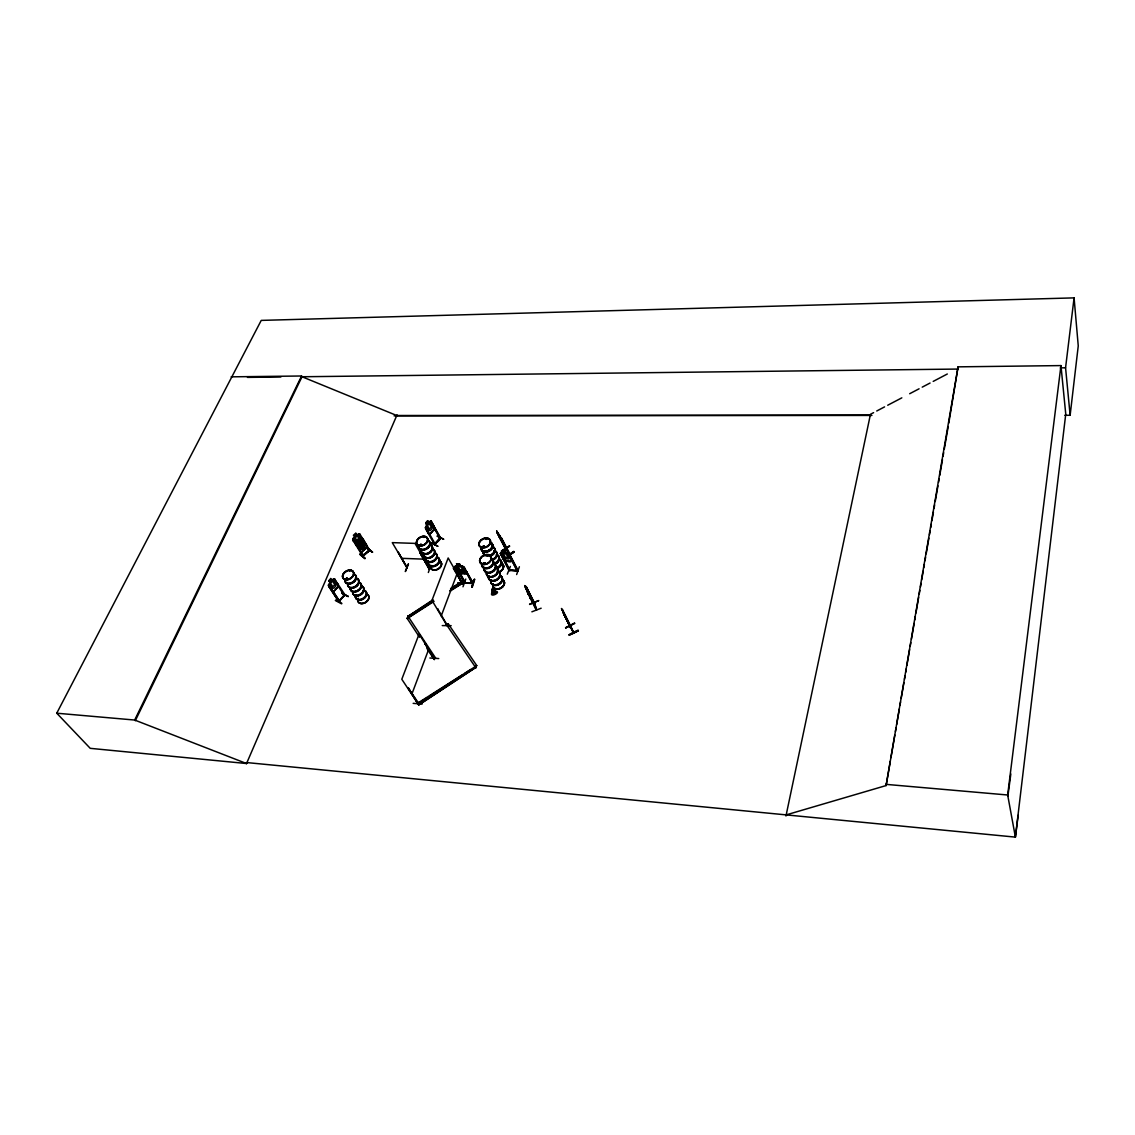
<?xml version="1.0" encoding="UTF-8"?>
<svg xmlns="http://www.w3.org/2000/svg" width="1135" height="1135" viewBox="0 0 1135 1135"><rect width="100%" height="100%" fill="white"/><g stroke="black" fill="none" stroke-linecap="round" stroke-linejoin="round"><path stroke-width="1.5" d="M564.393 615.156L573.856 632.578M429.03 568.862L420.191 553.015L429.115 568.862M368.974 550.844L359.525 535.479L360.348 535.082L359.71 535.635M369.513 549.851L362.647 555.71M369.854 550.404L362.845 556.349L352.673 539.763L352.985 538.444L358.518 533.918L359.71 533.989M398.243 552.475L407.025 567.997L407.337 567.287M429.257 568.479L415.013 543.395L392.27 542.629L407.351 568.025L398.342 552.206M363.228 555.199L362.618 556.193L369.684 550.248M1064.829 415.282L1070.135 415.282L1078.25 345.877L1074.079 297.881L261.234 320.396L56.75 713.206L90.233 748.334L246.65 763.543L247.061 762.592M1070.135 415.282L1065.566 367.797L1074.079 297.881M56.75 713.206L134.682 720.044L246.536 763.529L246.948 762.592L1015.399 837.119L1007.667 794.997L1060.955 365.584L958.068 366.846L886.094 785.562L786.186 814.887M570.295 625.215L573.487 632.848L561.47 608.473L569.061 624.122M1018.166 815.285L1015.399 837.119L1065.751 414.062L1060.955 365.584M573.402 632.777L570.21 625.201M570.068 626.038L566.791 620.107M461.69 583.461L462.044 582.652M462.498 583.929L453.319 568.365L453.887 567.67L462.399 584.071L453.887 567.67M462.058 583.972L462.342 582.666L462.385 584M1007.894 796.245L1010.831 773.957M446.637 625.243L446.665 623.966M462.654 583.333L448.169 557.98L431.967 600.358L446.991 625.47L447.332 624.562L446.353 624.69M434.379 659.421L424.916 643.446L434.662 658.797C433.414 661.194 434.861 656.413 434.024 658.967M417.183 703.033C418.673 700.905 416.431 704.111 418.29 702.806L408.146 687.782L417.921 703.672L426.717 697.982M451.177 625.669L442.253 625.584M422.206 703.998L413.168 703.359M344.799 594.556L339.024 601.805L339.592 601.295L329.618 586.086L328.838 586.596L338.968 601.876L328.341 585.532L333.42 578.893M328.497 585.504L328.625 584.17M425.824 522.923L428.434 530.258L430.293 530.698L432.137 528.64L432.251 525.987L430.222 522.355L428.874 522.809L427.725 520.667L425.753 522.88L426.845 524.838L425.327 527.775L428.264 532.982L429.966 534.117M425.412 527.732L430.193 521.334M886.094 785.562L890.308 761.174M890.918 757.683L894.834 735.026M895.444 731.536L896.04 728.06M896.65 724.57L899.36 708.893M899.956 705.402L900.566 701.912M901.162 698.436L903.886 682.745M904.481 679.255L905.092 675.779M905.687 672.289L906.297 668.799M906.893 665.323L909.603 649.631M910.213 646.155L910.809 642.665M911.419 639.175L914.129 623.498M914.739 620.008L915.335 616.518M915.945 613.042L918.655 597.351M919.251 593.875L919.861 590.384M920.457 586.894L921.067 583.418M921.663 579.928L923.181 571.217M923.776 567.727L924.387 564.237M924.982 560.761L925.592 557.271M926.188 553.781L928.898 538.103M929.508 534.613L930.104 531.137M930.714 527.647L931.31 524.157M931.92 520.681L933.424 511.956M934.034 508.48L934.63 504.99M935.24 501.5L937.95 485.823M938.56 482.332L939.156 478.842M939.766 475.366L942.476 459.675M943.072 456.199L943.682 452.709M944.277 449.219L948.207 426.561M948.803 423.085L958.068 366.846M785.959 816.008L870.46 414.289L873.595 412.643M446.708 625.328L446.991 624.52M483.978 564.038L484.815 563.073L484.035 562.719M485.085 563.173L484.148 563.655M487.61 555.639L486.603 555.724L487.553 555.753M483.368 563.556L483.879 562.804M483.78 564.123L484.163 562.988M483.851 546.857L482.9 546.559M484.063 546.8L483.723 546.134L484.007 546.914M486.858 539.04L485.851 539.324L486.801 538.841M486.305 538.699L485.964 539.395M417.921 702.352L417.24 703.09M419.936 545.027L421.113 544.119M420.674 544.332L420.149 545.481M421.34 544.885L421.057 545.169M423.88 537.451L424.291 537.252M353.127 538.529L352.815 539.763L361.512 552.121L367.002 547.552L366.591 544.97L363.47 539.891M365.371 544.828L365.64 543.481L365.371 544.828L359.951 549.383M363.47 540.033L356.759 544.459L356.433 545.751M356.574 545.765L356.816 544.502M495.825 593.25L495.754 591.902L492.136 589.193L492.973 593.96L495.825 593.25L492.633 589.178L496.023 592.513M492.718 593.335L492.136 589.193M535.805 608.658L536.103 609.225M528.64 594.3L526.072 588.412L536.671 609.906L534.315 602.245L534.386 603.636L526.356 586.937L534.713 603.394M534.145 602.841L536.358 609.254M345.891 578.978C348.374 576.055 347.055 581.46 346.033 578.736M346.572 579.29L346.132 578.609L346.629 579.432M349.892 571.402L349.807 570.763M431.144 521.22L440.593 538.004L439.77 538.558M440.125 538.628L431.016 522.88L431.555 522.27L440.309 537.962C439.415 542.714 431.683 544.232 435.258 544.105L426.207 528.243L425.653 528.853L434.648 544.687L439.713 538.331L434.861 543.424M440.167 537.99L439.713 538.628M516.638 574.551L519.39 566.748M499.967 536.075L517.943 570.806L516.964 570.806L516.851 569.926L517.56 570.224M509.246 570.139L510.112 570.153M509.87 570.082L517.73 570.877M511.857 559.087L509.048 553.809M507.288 574.154L510.409 566.408M345.097 595.208C343.394 596.84 344.26 592.938 345.168 595.095L334.47 578.822L333.435 578.992L334.513 578.722L338.4 586.455L333.591 591.746L331.732 590.597M507.742 553.057L509.374 553.185M509.161 553.71C510.14 556.803 503.869 544.53 505.813 549.539M508.877 554.887L509.785 554.646L508.877 554.887L517.049 570.763M492.93 591.165C486.56 599.918 504.309 591.307 494.378 591.094M343.891 595.123L344.657 595.676L343.99 595.279L338.599 601.337M344.813 594.953L338.812 601.578M504.848 550.915L501.883 550.901L504.848 550.915L505.869 552.901M460.441 565.868L462.257 566.564L464.258 570.196L463.676 571.714L460.994 571.629L458.682 570.025L456.667 566.393L457.745 565.783L455.107 566.337L459.973 573.487L466.74 573.7L466.698 571.728M466.712 583.035L458.001 582.737L473.267 583.12L463.747 567.457L472.217 583.433L472.969 582.596M472.288 587.164L474.728 579.389M471.706 586.866L474.473 579.091L471.876 587.135M509.26 570.536L500.379 553.398L509.118 570.494L517.858 570.806M500.464 553.511L500.946 552.731L507.756 553.029M501.046 554.334L509.87 570.565M455.22 566.365L462.413 565.783L466.57 571.799M459.973 573.487L458.043 571.458M463.775 566.578L473.181 583.433L458.143 582.922M457.646 565.641L456.554 563.684L462.058 573.558M460.498 565.812L459.448 563.769L456.525 563.769M465.776 579.049L462.995 586.795M464.57 583.135L465.52 582.822L464.47 583.106L455.149 566.251M465.208 582.737L473.054 583.447M464.541 567.486L463.647 567.727M438.748 658.555L429.881 658.002M456.625 567.486L455.83 567.457L465.364 583.191M408.174 688.576L408.458 687.796M434.365 659.52L425.228 643.46M437.869 609.183L446.892 624.69M437.911 609.921L438.181 609.197M411.721 694.478L428.633 649.461M441.203 616.007L457.036 573.842M430.548 566.138L428.335 572.508M408.472 563.996L405.337 571.558L408.302 563.996M246.536 763.529L397.066 414.814M501.4 537.806L510.012 554.291L505.884 548.801M355.822 533.266L353.411 535.195L354.773 537.153L353.992 538.77L356.191 542.331L358.305 542.87L360.49 541.04L360.717 538.543L358.532 534.968L356.957 535.323L355.822 533.266L357 535.195M364.392 544.502L363.611 546.119L364.832 548.049M135.292 720.725L302.023 376.749L301.584 375.997L231.143 376.834M134.682 720.044L301.584 375.997M431.073 542.729L437.826 546.219M431.187 543.055L437.741 546.219M335.364 600.472L341.649 603.863M335.605 600.188L341.763 603.252M486.631 555.611L487.624 555.426M487.014 555.199L487.298 555.455M483.907 547.027L483.524 546.19M484.29 546.999L484.12 546.119M421.184 545.112L421.312 544.559M496.633 531.932L505.912 549.524L496.719 531.875L500.081 536.046M434.932 543.552L435.258 544.034M339.592 601.295L329.405 585.972M365.016 558.136L360.093 554.064M364.832 558.732L359.795 554.433M536.103 609.339L524.668 585.632L525.718 587.235M533.876 602.345L536.344 610.034L526.966 591.477M500.351 553.483L500.946 552.731M483.51 563.159L484.957 562.747M482.872 547.297L484.205 546.914M484.205 546.134L482.772 546.545L483.255 547.524M421.468 544.999L420.716 545.467M358.476 533.961L359.767 533.904L369.854 550.461L362.377 555.469L362.973 556.235M363.484 555.852L353.822 540.26L353.169 540.799L353.822 540.26M369.343 549.695L368.903 550.404M443.586 539.196L437.018 536.046L443.643 539.182M440.536 538.103L434.804 544.559M428.264 532.982L429.952 534.23L434.506 529.024L434.109 526.342L431.187 521.121L428.803 522.767L427.696 520.809L425.923 522.909M429.952 534.23L434.577 529.066L434.038 526.413M348.034 596.315L341.905 593.293L348.246 596.528M333.591 591.746L338.329 586.412L337.889 583.816M334.414 580.467L335.208 579.957L334.414 580.467L344.473 595.79M329.618 586.086L328.838 586.596M434.336 658.598L419.113 633.997L401.804 679.269L417.95 703.643L408.146 687.782M464.697 582.808L465.052 582.255M471.99 582.553L472.869 582.596M472.302 583.12L463.747 567.457M361.114 547.325L363.299 545.509L361.058 541.948L358.873 543.793L361.114 547.325L363.228 545.481M372.379 552.362L367.073 547.85L372.663 552.121M355.567 544.332L355.141 541.721L360.632 537.11L362.576 538.444M355.198 541.764L360.689 537.153M357.752 546.034L363.115 541.523L362.859 538.983L363.172 541.565L357.724 546.134L355.893 544.913M367.314 548.049L372.11 552.163M357.369 541.352L359.554 539.522M361.512 552.121L367.002 547.552M357.241 541.267L359.54 539.267L360.774 541.211M358.93 543.793L361.114 541.977M483.141 546.19L482.985 546.999M346.416 578.254L346.076 578.978M509.289 570.181L518.042 570.536L500.918 537.366M429.654 696.096L461.917 675.24M464.853 673.353L470.727 669.565M418.716 704.948L475.693 667.479L418.716 704.948L417.609 703.203L476.785 665.649L474.841 666.245M509.416 545.907L501.301 551.099L509.587 546.233M501.542 551.411L509.516 546.119M508.395 554.987L513.786 551.511M508.523 555.242L513.744 551.454M508.565 555.285L514.141 552.078L508.764 555.554M433.57 658.527L435.514 657.931L433.868 658.995L426.902 648.397M429.441 568.905L420.191 553.015M476.785 665.649L448.325 623.952L446.708 624.988L475.962 667.962M446.991 625.47L448.325 623.952M499.357 537.224L504.082 544.048L503.557 542.729M433.159 600.316L408.047 616.319L432.875 599.833M450.609 588.526L462.427 580.992L463.491 582.596L450.198 591.08M452.354 588.072L461.221 582.425M433.939 601.451L407.21 618.49L433.655 600.968M449.914 590.597L463.491 582.596M499.145 534.826L496.633 531.067L502.096 540.813L499.286 536.614M341.933 593.179L348.218 596.542M876.731 410.998L884.576 406.883M887.712 405.238L901.828 397.846M909.674 393.731L919.08 388.794M922.216 387.148L930.062 383.034M933.197 381.403L947.314 373.997M486.404 539.409L486.617 538.728M565.812 617.851L567.415 620.831M568.309 623.172L566.478 618.845L566.791 619.909M567.117 620.377L564.166 614.759L570.366 627.244L564.166 614.759M567.94 621.824L567.046 620.49M565.542 627.683L574.608 623.129L565.698 628.01M565.641 627.868L574.736 623.399M578.055 630.195C565.358 635.855 566.521 637.104 578.368 630.847L578.396 630.904M578.197 630.492L569.061 634.99L578.24 630.592M570.806 626.279L562.577 609.878L562.563 610.673M563.57 612.772L562.577 609.878M564.208 614.219L565.613 616.83L565.599 616.121M563.457 612.815L565.116 616.759L565.031 615.95M566.337 618.986L567.103 620.845M570.224 627.201L570.948 628.379L568.294 623.158M526.995 591.505L525.434 585.915L534.315 603.607M529.265 593.903C525.448 584.908 533.237 603.153 530.272 598.202M529.577 604.189L538.799 600.557L529.648 604.458M531.875 611.808L541.154 608.204M525.193 586L528.059 591.292M346.558 578.212L347.282 578.098M483.553 547.042L482.659 546.857M363.796 546.162L364.945 548.049L362.632 550.007L361.441 547.95L359.894 548.29L357.709 544.772L357.936 542.275L360.121 540.43L362.221 540.969L364.463 544.545L364.222 547.013L362.037 548.843L359.937 548.304L357.752 544.772L358.532 543.168L355.17 537.791L357.355 535.961L360.731 541.352L362.292 540.998M505.713 548.73L505.77 549.439M430.108 521.206L431.257 521.149M484.234 564.138L483.78 563.726M494.292 591.59L495.754 591.902M359.951 549.297L358.717 549.411M363.526 539.934L362.292 539.948M247.458 377.387L280.898 377.004M958.153 369.059L302.023 376.749L396.753 415.509L870.304 415.084M1060.274 367.868L1065.566 367.797M394.086 415.85L871.921 415.438M460.413 565.798L462.399 565.84M458.1 566.436L460.81 566.521M460.129 570.068L462.825 570.153M460.015 573.402L466.769 573.615M401.591 558.321L424.121 559.158M508.806 569.884L509.587 569.954M885.74 784.342L1007.667 794.997M431.555 522.27L431.016 522.88M426.207 528.243L425.653 528.853M328.781 580.737L330.782 578.424L332.058 580.496L333.506 579.999L335.804 583.503L335.761 586.142L333.846 588.242L331.831 587.873L329.519 584.369L330.143 582.61L328.824 580.68L330.03 582.624M359.653 550.745L361.526 552.021M355.908 544.786L357.809 546.077M528.995 595.478L527.605 590.909M360.065 554.15L365.13 558.434M492.505 589.022L495.13 591.562M498.081 533.833L501.287 539.238L499.982 537.536M497.57 533.805L501.784 539.295M530.173 598.244L530.953 599.464M407.763 615.851L435.514 657.931M406.912 618.022L419.581 637.288M359.525 535.479L362.959 541.069M366.392 546.659L369.074 551.057M492.519 589.391L495.257 593.889M457.519 568.635L465.435 582.865M459.391 563.825L464.754 573.643M504.096 558.675L510.083 570.494M501.911 550.816L503.046 552.958L501.925 553.554L503.827 557.242L506.111 558.874L508.835 558.973L509.473 557.441L504.777 550.972M566.365 619.015L568.138 622.278L567.415 621.1M511.204 558.945L517.248 570.465M496.733 531.01L506.182 549.354M570.337 627.158L570.948 628.379M565.528 616.958L564.024 613.922M563.911 613.666L563.286 612.403L566.847 619.667M563.811 613.709L563.187 612.446L565.812 617.866M563.783 613.467L570.025 626.066M564.01 613.851L565.358 616.575M568.592 623.526L568.947 624.25M566.791 620.022L568.11 622.732M567.344 621.171L570.848 628.435M494.434 594.272L492.391 589.462L493.597 594.3M524.767 585.589L525.775 588.583M492.15 589.405L492.973 593.96M493.228 563.23A6.257 4.54 -28.1 0 1 495.498 568.621A6.257 4.54 -28.1 0 1 488.731 572.948A6.257 4.54 -28.1 0 1 484.12 569.032M494.477 564.095A6.172 4.483 -28.1 0 1 492.15 572.253A6.172 4.483 -28.1 0 1 484.333 569.273M495.186 567.074A6.172 4.483 -28.1 0 1 497.215 572.82A6.172 4.483 -28.1 0 1 489.795 576.623A6.172 4.483 -28.1 0 1 486.489 571.515M492.065 559.342A6.285 4.54 -28 0 1 489.682 567.628A6.285 4.54 -28 0 1 481.751 564.62M492.916 562.804A6.172 4.483 -28.1 0 1 494.945 568.55A6.172 4.483 -28.1 0 1 487.511 572.352A6.172 4.483 -28.1 0 1 484.219 567.259M493.101 563.003A6.257 4.54 -28.1 0 1 495.371 568.394A6.257 4.54 -28.1 0 1 488.603 572.721A6.257 4.54 -28.1 0 1 483.992 568.805M490.76 558.576A6.285 4.54 -28 0 1 492.817 564.393A6.285 4.54 -28 0 1 485.255 568.266A6.285 4.54 -28 0 1 481.907 563.102M490.575 558.377A6.2 4.483 -28 0 1 492.817 563.712A6.2 4.483 -28 0 1 486.12 567.982A6.2 4.483 -28 0 1 481.566 564.123M492.136 559.668A6.186 4.483 -28 0 1 490.49 567.429A6.186 4.483 -28 0 1 482.091 566.067M495.271 567.23A6.172 4.483 -28.1 0 1 495.47 575.076A6.172 4.483 -28.1 0 1 486.433 574.154A6.172 4.483 -28.1 0 0 495.555 575.246A6.172 4.483 -28.1 0 0 495.357 567.401M499.811 575.7A6.2 4.54 -28.1 0 1 502.096 581.077A6.2 4.54 -28.1 0 1 495.385 585.376A6.2 4.54 -28.1 0 1 490.802 581.46M501.06 576.552A6.115 4.469 -28.1 0 1 498.776 584.681A6.115 4.469 -28.1 0 1 491.015 581.688M501.684 579.389A6.086 4.469 -28.1 0 1 503.713 585.121A6.086 4.469 -28.1 0 1 496.392 588.866A6.086 4.469 -28.1 0 1 493.101 583.787M495.47 567.642A6.143 4.469 -28.1 0 1 497.712 572.962A6.143 4.469 -28.1 0 1 491.072 577.19A6.143 4.469 -28.1 0 1 486.546 573.345M501.741 579.474A6.115 4.483 -28.1 0 1 503.784 585.22A6.115 4.483 -28.1 0 1 496.435 588.98A6.115 4.483 -28.1 0 1 493.129 583.887M497.513 571.345A6.214 4.54 -28.1 0 1 499.57 577.162A6.214 4.54 -28.1 0 1 492.093 580.992A6.214 4.54 -28.1 0 1 488.745 575.828M499.528 575.289A6.115 4.469 -28.1 0 1 501.556 581.021A6.115 4.469 -28.1 0 1 494.193 584.78A6.115 4.469 -28.1 0 1 490.887 579.701M499.698 575.473A6.2 4.54 -28.1 0 1 501.755 581.29A6.2 4.54 -28.1 0 1 494.292 585.107A6.2 4.54 -28.1 0 1 490.958 579.942M497.4 571.118A6.228 4.54 -28.1 0 1 499.457 576.935A6.228 4.54 -28.1 0 1 491.966 580.765A6.228 4.54 -28.1 0 1 488.617 575.615M497.215 570.933A6.143 4.483 -28.1 0 1 499.471 576.254A6.143 4.483 -28.1 0 1 492.831 580.496A6.143 4.483 -28.1 0 1 488.291 576.637M497.612 571.671A6.129 4.483 -28.1 0 1 497.811 579.488A6.129 4.483 -28.1 0 1 488.816 578.566M430.222 545.183A6.03 4.256 -29.5 0 1 431.981 550.716A6.03 4.256 -29.5 0 1 424.731 554.419A6.03 4.256 -29.5 0 1 421.723 549.51M431.229 545.382A6.115 4.313 -29.5 0 1 428.704 553.383A6.115 4.313 -29.5 0 1 421.198 550.503M433.3 549.184A6.03 4.256 -29.5 0 1 433.414 555.001A6.03 4.256 -29.5 0 1 426.292 557.838A6.03 4.256 -29.5 0 1 423.71 553A6.001 4.242 -29.5 0 0 426.235 557.725A6.001 4.242 -29.5 0 0 433.343 554.901A6.001 4.242 -29.5 0 0 433.244 549.099M427.64 540.487A6.129 4.313 -29.4 0 1 429.413 546.105A6.129 4.313 -29.4 0 1 422.036 549.865A6.129 4.313 -29.4 0 1 418.985 544.899M430.903 544.97A6.03 4.256 -29.5 0 1 428.406 552.859A6.03 4.256 -29.5 0 1 421 550.021M428.846 541.324A6.044 4.256 -29.5 0 1 428.945 547.141A6.044 4.256 -29.5 0 1 421.78 549.993A6.044 4.256 -29.5 0 1 419.212 545.155M431.101 545.169A6.115 4.313 -29.5 0 1 428.576 553.171A6.115 4.313 -29.5 0 1 421.071 550.291M427.512 540.26A6.129 4.313 -29.4 0 1 429.512 545.467A6.129 4.313 -29.4 0 1 422.858 549.68A6.129 4.313 -29.4 0 1 418.545 545.921M427.313 540.076A6.044 4.256 -29.4 0 1 429.3 545.197A6.044 4.256 -29.4 0 1 422.731 549.354A6.044 4.256 -29.4 0 1 418.489 545.651M437.117 557.186A6.058 4.313 -29.6 0 1 438.904 562.79A6.058 4.313 -29.6 0 1 431.612 566.507A6.058 4.313 -29.6 0 1 428.576 561.541M440.252 561.442A5.973 4.256 -29.6 0 1 440.394 567.245A5.973 4.256 -29.6 0 1 433.315 570.054A5.973 4.256 -29.6 0 1 430.747 565.216M437.216 557.498A5.973 4.242 -29.6 0 1 439.202 562.62A5.973 4.242 -29.6 0 1 432.719 566.734A5.973 4.242 -29.6 0 1 428.491 563.017M434.407 550.532A6.001 4.242 -29.5 0 1 429.683 558.179A6.001 4.242 -29.5 0 1 424.05 553.539M432.506 549.226A6.001 4.242 -29.5 0 1 433.598 549.751M433.485 549.496A6.016 4.256 -29.5 0 1 433.598 555.313A6.016 4.256 -29.5 0 1 426.462 558.15A6.016 4.256 -29.5 0 1 423.894 553.312M435.783 553.412A6.072 4.313 -29.5 0 1 435.911 559.3A6.072 4.313 -29.5 0 1 428.704 562.151A6.072 4.313 -29.5 0 1 426.107 557.257M437.897 557.299A5.973 4.242 -29.5 0 1 438.025 563.088A5.973 4.242 -29.5 0 1 430.945 565.911A5.973 4.242 -29.5 0 1 428.377 561.073M434.776 553.199A5.987 4.256 -29.5 0 1 436.535 558.732A5.987 4.256 -29.5 0 1 429.328 562.407A5.987 4.256 -29.5 0 1 426.32 557.512M438.096 557.484A6.058 4.313 -29.5 0 1 438.224 563.371A6.058 4.313 -29.5 0 1 431.045 566.223A6.058 4.313 -29.5 0 1 428.448 561.328M435.656 553.185A6.072 4.313 -29.5 0 1 433.159 561.172A6.072 4.313 -29.5 0 1 425.668 558.278M435.457 553A6.001 4.256 -29.5 0 1 432.988 560.874A6.001 4.256 -29.5 0 1 425.611 558.023M356.731 578.51A6.143 4.285 -32.1 0 1 358.504 583.83A6.143 4.285 -32.1 0 1 351.822 588.043A6.143 4.285 -32.1 0 1 347.75 584.184M350.119 587.717A6.03 4.214 -32.1 0 0 354.12 591.519A6.03 4.214 -32.1 0 0 360.689 587.377A6.03 4.214 -32.1 0 0 358.944 582.156A6.058 4.242 -32.1 0 1 358.646 589.93A6.058 4.242 -32.1 0 1 350.204 588.994M359.114 582.369A6.044 4.242 -32.1 0 1 360.859 587.618A6.044 4.242 -32.1 0 1 354.276 591.775A6.044 4.242 -32.1 0 1 350.261 587.958M354.021 574.253A6.157 4.285 -32 0 1 355.78 579.559A6.157 4.285 -32 0 1 349.069 583.787A6.157 4.285 -32 0 1 344.997 579.928M357.454 578.651A6.058 4.228 -32 0 1 354.673 586.653A6.058 4.228 -32 0 1 347.523 583.702M354.134 574.565A6.072 4.228 -32 0 1 355.638 580.212A6.072 4.228 -32 0 1 348.346 583.929A6.072 4.228 -32 0 1 345.593 578.921M355.283 578.07A6.143 4.285 -32.1 0 1 358.717 582.766A6.143 4.285 -32.1 0 1 352.162 587.788A6.143 4.285 -32.1 0 1 347.608 583.972M353.879 574.026A6.157 4.285 -32 0 1 355.638 579.347A6.157 4.285 -32 0 1 348.927 583.574A6.157 4.285 -32 0 1 344.856 579.715M353.666 573.842A6.072 4.228 -32 0 1 355.411 579.077A6.072 4.228 -32 0 1 348.8 583.262A6.072 4.228 -32 0 1 344.785 579.446M356.844 578.822A6.058 4.228 -32.1 0 1 356.475 586.525A6.058 4.228 -32.1 0 1 348.019 585.603M364.378 590.54A6.086 4.285 -32.2 0 1 365.924 596.258A6.086 4.285 -32.2 0 1 358.617 599.975A6.086 4.285 -32.2 0 1 355.822 594.896M363.214 590.611A6.001 4.228 -32.2 0 1 366.577 595.237A6.001 4.228 -32.2 0 1 360.178 600.16A6.001 4.228 -32.2 0 1 355.709 596.386M358.149 598.386A5.973 4.214 -32.2 0 0 360.476 603.309A5.973 4.214 -32.2 0 0 367.499 600.514A5.973 4.214 -32.2 0 0 367.598 594.641A6.001 4.228 -32.2 0 1 367.584 600.614A6.001 4.228 -32.2 0 1 360.533 603.423A6.001 4.228 -32.2 0 1 358.192 598.471M359.341 582.78A6.03 4.214 -32.1 0 1 361.086 588.001A6.03 4.214 -32.1 0 1 354.531 592.144A6.03 4.214 -32.1 0 1 350.531 588.341M366.704 594.329A6.001 4.228 -32.2 0 1 368.464 599.564A6.001 4.228 -32.2 0 1 361.952 603.692A6.001 4.228 -32.2 0 1 357.951 599.876M361.71 586.341A6.101 4.285 -32.1 0 1 363.484 591.647A6.101 4.285 -32.1 0 1 356.844 595.847A6.101 4.285 -32.1 0 1 352.786 591.988M364.037 590.143A6.001 4.228 -32.2 0 1 365.796 595.364A6.001 4.228 -32.2 0 1 359.256 599.493A6.001 4.228 -32.2 0 1 355.255 595.691M361.824 586.653A6.016 4.228 -32.1 0 1 363.569 591.888A6.016 4.228 -32.1 0 1 357.014 596.017A6.016 4.228 -32.1 0 1 353.013 592.215M364.236 590.313A6.086 4.285 -32.2 0 1 365.782 596.031A6.086 4.285 -32.2 0 1 358.476 599.762A6.086 4.285 -32.2 0 1 355.681 594.683M361.568 586.128A6.101 4.285 -32.1 0 1 363.342 591.434A6.101 4.285 -32.1 0 1 356.702 595.634A6.101 4.285 -32.1 0 1 352.644 591.775M361.37 585.944A6.03 4.228 -32.1 0 1 363.115 591.179A6.03 4.228 -32.1 0 1 356.56 595.322A6.03 4.228 -32.1 0 1 352.559 591.505M493.455 547.07A6.2 4.469 -27.7 0 1 494.718 551.397A6.2 4.469 -27.7 0 1 490.363 555.54M484.773 555.341A6.2 4.469 -27.7 0 1 483.255 552.277M491.256 542.856A6.214 4.469 -27.7 0 1 488.887 551A6.214 4.469 -27.7 0 1 481.027 548.077M491.129 542.629A6.228 4.469 -27.7 0 1 488.774 550.773A6.228 4.469 -27.7 0 1 480.899 547.85M494.292 550.546A6.086 4.398 -27.8 0 1 496.86 554.703A6.115 4.412 -27.8 0 1 492.476 559.512M492.42 559.399A6.086 4.398 -27.8 0 0 496.86 554.703A6.115 4.412 -27.8 0 0 494.349 550.617M492.547 559.64A6.101 4.398 -27.8 0 0 497.002 554.944A6.101 4.398 -27.8 0 0 494.42 550.773A6.115 4.412 -27.8 0 1 497.016 554.958A6.115 4.412 -27.8 0 1 492.562 559.668A6.086 4.398 -27.8 0 0 496.804 555.568A6.086 4.398 -27.8 0 0 495.569 551.312M499.996 559.583A6.143 4.455 -27.8 0 1 501.259 563.911A6.143 4.455 -27.8 0 1 496.96 568.025M496.548 554.689A6.172 4.455 -27.8 0 1 499.159 558.902A6.172 4.455 -27.8 0 1 494.661 563.669M495.782 551.723A6.086 4.398 -27.8 0 1 497.031 555.98A6.086 4.398 -27.8 0 1 492.76 560.052M496.662 554.916A6.172 4.455 -27.8 0 1 499.272 559.129A6.172 4.455 -27.8 0 1 494.775 563.896M495.683 551.468A6.115 4.412 -27.8 0 1 496.917 555.753A6.115 4.412 -27.8 0 1 492.647 559.839M360.746 541.097L360.618 543.906L357.468 543.75L360.405 544.701L360.277 548.12L361.185 544.715L364.165 544.828L361.384 543.906L361.583 540.402L360.76 541.012M511.885 560.917L505.004 560.747C499.457 555.88 509.587 564.762 511.885 560.917L511.885 559.002L511.757 560.931M429.229 523.448L427.384 525.519L429.427 529.151L431.272 527.094L429.229 523.448M427.625 521.547L426.803 523.519L427.625 521.547M334.782 584.638L332.853 586.752L330.555 583.234L332.47 581.12L334.782 584.638M330.682 579.304L329.859 581.29L330.682 579.304M363.81 547.382L362.803 549.184L363.81 547.382M355.581 534.046L354.574 535.862L355.581 534.046M359.355 540.09L358.348 541.892L359.355 540.09M528.3 593.35L528.172 594.13L528.3 593.35M459.051 564.223L457.32 564.18L459.42 564.875L459.051 564.223M504.437 551.383L502.677 551.312L504.777 552.036L504.437 551.383M506.111 553.71L503.387 553.61L505.288 557.299L508.012 557.399L506.111 553.71M493.158 584.014L493.129 584.014A6.101 4.469 -28.1 0 0 496.506 589.108A6.115 4.483 -28.1 0 0 503.869 585.362A6.115 4.483 -28.1 0 0 501.826 579.616A6.101 4.469 -28.1 0 1 503.841 585.348A6.101 4.469 -28.1 0 1 496.506 589.108A6.115 4.483 -28.1 0 1 493.214 584.028M483.652 564.265A6.228 4.497 -28 0 0 491.185 557.058A6.228 4.497 -28 0 0 481.467 556.717A6.228 4.497 -28 0 0 483.652 564.265M483.851 564.62A6.2 4.469 -28 0 0 491.356 557.441A6.2 4.469 -28 0 0 481.68 557.101A6.2 4.469 -28 0 0 483.851 564.62M483.723 564.407A6.228 4.497 -28 0 0 491.256 557.186A6.228 4.497 -28 0 0 481.538 556.845A6.228 4.497 -28 0 0 483.723 564.407M420.163 545.694A6.072 4.256 -29.4 0 0 427.625 538.699A6.072 4.256 -29.4 0 0 418.318 538.416A6.072 4.256 -29.4 0 0 420.163 545.694M420.376 546.048A6.058 4.242 -29.4 0 0 427.81 539.068A6.058 4.242 -29.4 0 0 418.531 538.784A6.058 4.242 -29.4 0 0 420.376 546.048M420.234 545.822A6.072 4.256 -29.4 0 0 427.696 538.827A6.072 4.256 -29.4 0 0 418.389 538.543A6.072 4.256 -29.4 0 0 420.234 545.822M439.061 568.365A5.945 4.242 -29.6 0 0 440.181 561.357A5.93 4.228 -29.6 0 1 439.046 568.351A5.945 4.242 -29.6 0 1 430.959 568.507A5.93 4.228 -29.6 0 0 439.046 568.351M430.42 566.351A5.945 4.242 -29.6 0 0 430.505 567.5A5.93 4.228 -29.6 0 1 430.42 566.337M346.033 579.659A6.101 4.228 -32 0 0 353.623 572.607A6.101 4.228 -32 0 0 344.515 572.239A6.101 4.228 -32 0 0 346.033 579.659A6.101 4.242 -32 0 0 353.638 572.622A6.101 4.242 -32 0 0 344.515 572.253A6.101 4.242 -32 0 0 346.033 579.687M346.274 580.013A6.086 4.214 -32 0 0 353.85 572.991A6.086 4.214 -32 0 0 344.77 572.622A6.086 4.214 -32 0 0 346.274 580.013M482.9 547.595A6.143 4.398 -27.7 0 0 490.348 540.501A6.143 4.398 -27.7 0 0 480.758 540.217A6.172 4.412 -27.7 0 0 482.9 547.637A6.172 4.412 -27.7 0 0 490.377 540.515A6.172 4.412 -27.7 0 0 480.758 540.217A6.143 4.398 -27.7 0 0 482.9 547.595M494.605 552.518A6.101 4.398 -27.8 0 0 493.64 547.623A6.115 4.398 -27.8 0 1 494.619 552.518A6.115 4.398 -27.8 0 1 489.1 556.405A6.101 4.398 -27.8 0 0 494.605 552.518M483.609 552.745A6.101 4.398 -27.8 0 0 485.099 555.767A6.115 4.398 -27.8 0 1 483.595 552.745M483.113 547.978A6.143 4.398 -27.7 0 0 490.547 540.898A6.143 4.398 -27.7 0 0 480.956 540.601A6.143 4.398 -27.7 0 0 483.113 547.978M494.207 551.766A6.101 4.398 -27.7 0 0 493.257 546.871A6.115 4.398 -27.7 0 1 494.222 551.766A6.115 4.398 -27.7 0 1 488.703 555.668A6.101 4.398 -27.7 0 0 494.207 551.766M483.212 552.007A6.101 4.398 -27.7 0 0 485.851 555.554A6.115 4.398 -27.7 0 1 483.198 552.007M491.625 549.085A6.129 4.398 -27.7 0 0 491.313 543.183A6.129 4.398 -27.7 0 1 491.625 549.085A6.129 4.398 -27.7 0 1 484.333 551.993A6.129 4.398 -27.7 0 1 481.51 547.07A6.129 4.398 -27.7 0 0 484.333 551.979A6.129 4.398 -27.7 0 0 491.625 549.085M488.603 550.461A6.129 4.398 -27.7 0 0 490.93 542.431A6.143 4.398 -27.7 0 1 488.603 550.461A6.143 4.398 -27.7 0 1 480.843 547.581A6.129 4.398 -27.7 0 0 488.603 550.461M499.329 559.399A6.072 4.398 -27.8 0 0 496.761 555.228A6.072 4.384 -27.8 0 1 499.315 559.399A6.072 4.398 -27.8 0 1 494.903 564.095A6.072 4.384 -27.8 0 0 499.315 559.399M500.776 564.279A6.058 4.398 -27.8 0 0 499.797 559.385A6.044 4.384 -27.8 0 1 500.762 564.279A6.058 4.398 -27.8 0 1 495.314 568.138A6.044 4.384 -27.8 0 0 500.762 564.279M501.415 564.379A6.044 4.384 -27.8 0 0 500.18 560.122A6.058 4.398 -27.8 0 1 501.429 564.379A6.058 4.398 -27.8 0 1 497.187 568.436A6.044 4.384 -27.8 0 0 501.415 564.379M503.188 567.77A6.03 4.384 -27.8 0 0 500.805 562.988A6.058 4.398 -27.8 0 1 503.259 567.869A6.058 4.398 -27.8 0 1 497.527 572.352A6.03 4.384 -27.8 0 0 503.188 567.77M498.932 558.661A6.072 4.384 -27.8 0 0 496.364 554.504A6.086 4.398 -27.8 0 1 498.946 558.661A6.086 4.398 -27.8 0 1 494.505 563.357A6.072 4.384 -27.8 0 0 498.932 558.661M503.33 567.997A6.044 4.398 -27.8 0 0 500.932 563.201A6.058 4.398 -27.8 0 1 503.344 568.011A6.058 4.398 -27.8 0 1 497.612 572.508A6.044 4.398 -27.8 0 0 503.33 567.997"/></g></svg>
